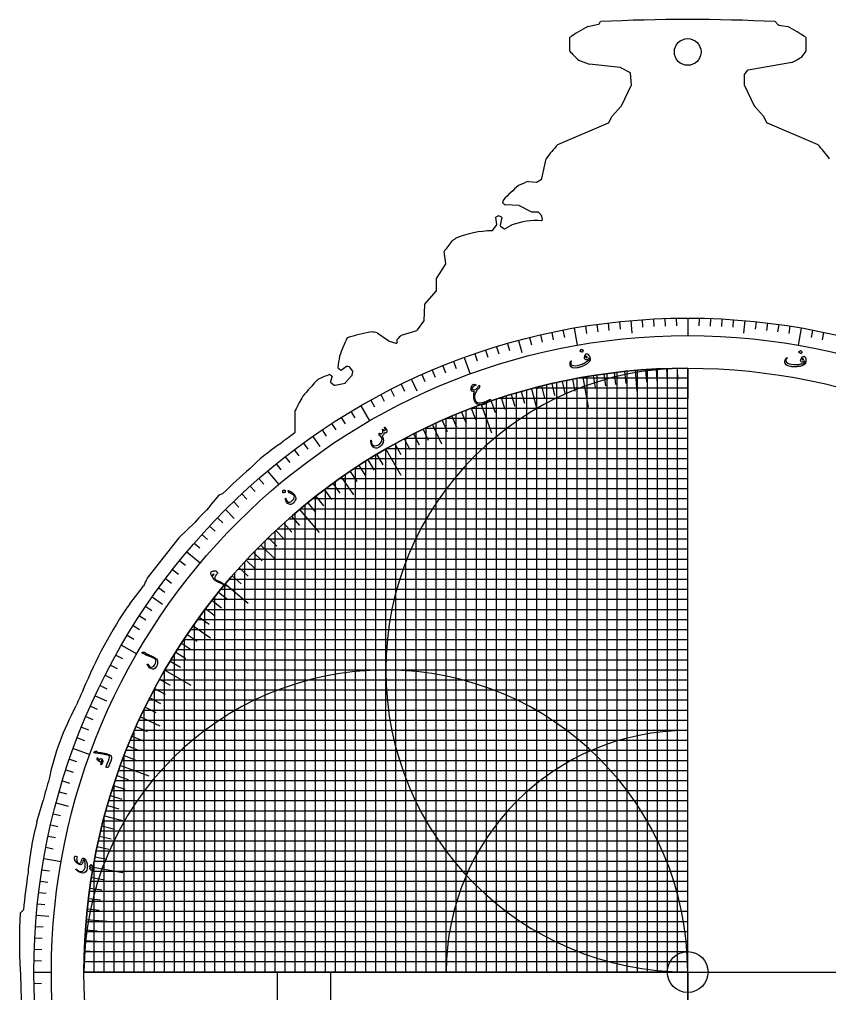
# Model space of a CAD drawing. Header units: millimetres. Extents: x -92 to 92, y -92 to 131.
# Drawn here: x -91.7 to 19.5, y -2.9 to 130.6 of the extents above; entities that cross this region are included whole.
import ezdxf

# ---------------------------------------------------------------- set-up
doc = ezdxf.new("R2010")
doc.units = ezdxf.units.MM
for name, color, linetype in [('CUT_INNER', 6, 'Continuous'), ('CUT_OUTER', 1, 'Continuous'), ('ENGRAVE', 7, 'Continuous'), ('ENGRAVE_FINE', 8, 'Continuous'), ('TEXT', 5, 'Continuous')]:
    doc.layers.add(name, color=color, linetype=linetype)

msp = doc.modelspace()

# ---------------------------------------------------------------- linework, layer by layer
at = {"layer": 'CUT_INNER'}
for centre, radius in [((0, 126.1644), 1.83), ((0, 0), 2.795)]:
    msp.add_circle(centre, radius, dxfattribs=at)
at = {"layer": 'CUT_OUTER'}
for points in [[(-13.6883, 129.6361), (-13.6847, 129.6371), (-12.2551, 129.9669)], [(-12.1639, 130.03), (-11.9702, 130.3213), (-11.9681, 130.3242)], [(12.0002, 130.3242), (12.0028, 130.3218), (12.4255, 129.8983)], [(12.5049, 129.8567), (13.7172, 129.6369), (13.7204, 129.6361)], [(-9.2427, 124.0193), (-13.4555, 124.4753), (-13.4587, 124.4758)], [(14.2932, 124.7046), (14.2899, 124.7039), (8.272, 123.6819)], [(-7.9166, 123.3667), (-9.1918, 124.0043)], [(-7.7271, 121.6474), (-7.834, 123.2426)], [(7.7565, 123.0468), (7.7565, 121.6422)], [(8.1801, 123.6278), (7.7894, 123.1407)], [(-9.091, 118.7614), (-7.7415, 121.5725)], [(7.7712, 121.5773), (9.123, 118.7614)], [(-10.7961, 116.4977), (-10.3639, 117.3621), (-10.3622, 117.3651), (-10.36, 117.3678), (-9.1156, 118.725)], [(9.1477, 118.725), (10.392, 117.3678), (10.3943, 117.3651), (10.396, 117.3621), (10.8282, 116.4977)], [(-17.8168, 113.4663), (-17.8136, 113.4678), (-10.8715, 116.4268)], [(10.9035, 116.4268), (17.8456, 113.4678), (17.8488, 113.4663)], [(-19.983, 108.8244), (-19.4225, 111.513), (-19.4216, 111.5165)], [(-21.83, 108.42), (-21.8264, 108.4198), (-20.737, 108.3111)], [(-20.6389, 108.3356), (-20.0466, 108.7302)], [(-23.1247, 105.097), (-25.0378, 105.2092), (-25.0417, 105.2096)], [(-20.516, 104.1773), (-21.368, 104.1773), (-21.3716, 104.1775), (-21.3749, 104.1791), (-23.0629, 105.0796)], [(-26.1945, 102.5142), (-26.3022, 103.4855), (-26.3024, 103.4892)], [(-25.5003, 103.4891), (-25.5009, 103.4856), (-25.7119, 102.4323)], [(-20.0295, 103.7529), (-20.41, 104.1334)], [(-19.9088, 103.1972), (-19.9876, 103.6715)], [(-26.7234, 101.7085), (-26.2216, 102.4104)], [(-25.6585, 102.2857), (-25.2347, 101.9464)], [(-25.0681, 101.9323), (-24.1268, 102.4555), (-24.1239, 102.457)], [(-33.1907, 97.1217), (-33.4126, 98.7835), (-33.4129, 98.787)], [(-34.4452, 93.4541), (-34.4452, 95.1143), (-34.445, 95.1179), (-34.4432, 95.1209), (-33.2135, 97.0204)], [(-36.1631, 89.3139), (-36.0512, 91.5586), (-36.0508, 91.5622), (-36.0486, 91.5649), (-34.4823, 93.3553)], [(-37.0541, 88.0474), (-36.1917, 89.2331)], [(-42.5878, 87.6632), (-42.5848, 87.6613), (-41.0022, 86.5314)], [(-39.2616, 87.3192), (-39.2583, 87.3204), (-37.1302, 87.9926)], [(-40.9581, 86.5098), (-40.0286, 86.2308)], [(-39.8354, 86.3745), (-39.8354, 86.742), (-39.8353, 86.7456)], [(-46.7785, 83.032), (-47.5157, 82.5049), (-47.5187, 82.503)], [(-46.414, 82.9752), (-46.6436, 83.0522)], [(-45.9567, 82.4431), (-46.3446, 82.9268)], [(-48.7807, 81.7003), (-48.7815, 81.6968), (-48.9819, 80.9929)], [(-46.9132, 80.8184), (-46.0551, 81.7844)], [(-46.0202, 81.8545), (-45.9267, 82.3197)], [(-48.9314, 80.8347), (-48.4931, 80.4839)], [(-48.3657, 80.4549), (-46.9916, 80.7718)], [(-53.8258, 74.0905), (-53.8258, 76.9945), (-53.8256, 76.9981)], [(-54.7767, 73.2918), (-53.8849, 73.9712)], [(-65.4777, 63.9133), (-64.2647, 65.4122), (-64.2622, 65.415), (-64.2587, 65.4166), (-63.778, 65.609)], [(-74.1219, 53.9504), (-69.7693, 59.5623), (-69.7622, 59.5702), (-67.6068, 61.6562)], [(-76.5291, 50.5112), (-74.9457, 52.4911), (-74.809, 52.6864), (-74.6259, 52.9447)], [(-83.9601, 36.3713), (-83.8761, 36.5656)], [(-89.2611, 20.5783), (-88.4239, 23.5242)], [(-91.5556, 8.0757), (-91.5532, 8.0784), (-91.1332, 8.4976)], [(-91.5, 0), (-91.4993, 0.2396), (-91.5527, 0.2752), (-91.5556, 0.2773)]]:
    msp.add_lwpolyline(points, dxfattribs=at)
for centre, radius, start, end in [((0.8381, 102.1862), 31.0566, 117.887721, 123.296047), ((-12.2888, 130.1131), 0.15, 282.989482, 326.38032), ((0.016, -113.0168), 243.6359, 87.180557, 92.819439), ((12.5316, 130.0042), 0.15, 224.942876, 259.724407), ((-1.8099, 100.4894), 33.0261, 56.864363, 61.949953), ((2.4255, 127.2277), 18.659, 177.182884, 182.818048), ((-3.1595, 127.2279), 19.4241, 357.292377, 2.705423), ((-3.5552, 137.7047), 17.0293, 221.997754, 228.003912), ((8.2381, 131.4271), 9.5004, 321.461539, 327.412667), ((-7.5439, 142.0912), 18.5819, 246.514174, 251.439111), ((7.3817, 138.123), 15.0937, 297.251656, 303.303093), ((-9.2588, 123.8701), 0.15, 63.434949, 83.821243), ((-7.9836, 123.2325), 0.15, 3.834302, 63.434949), ((7.9065, 123.0468), 0.15, 141.273284, 180), ((8.2971, 123.534), 0.15, 99.638487, 141.273284), ((-7.8767, 121.6374), 0.15, 334.356616, 3.834302), ((7.9065, 121.6422), 0.15, 180, 205.643384), ((-9.2262, 118.8264), 0.15, 317.482654, 334.356616), ((9.2582, 118.8264), 0.15, 205.643384, 222.517347), ((-10.9303, 116.5648), 0.15, 293.085446, 333.434949), ((10.9623, 116.5648), 0.15, 206.565051, 246.914554), ((1.5145, 95.9196), 26.1072, 137.770513, 143.314857), ((-1.6476, 95.7837), 26.3208, 36.707662, 42.206967), ((-16.2195, 93.0001), 16.4089, 109.993969, 115.200322), ((-20.7221, 108.4604), 0.15, 264.302989, 303.672481), ((-20.1298, 108.855), 0.15, 303.672481, 348.225626), ((-3.6621, 85.0895), 29.9981, 130.65547, 136.080839), ((-20.5185, 104.4587), 4.9648, 163.155045, 168.610247), ((-23.0664, 108.5417), 3.8735, 233.221607, 239.340633), ((-23.1335, 104.9473), 0.15, 61.919604, 86.642996), ((-23.84, 100.173), 4.1305, 120.858164, 126.595704), ((-28.1079, 98.8569), 5.3157, 60.624574, 66.150616), ((-20.6678, 92.5212), 10.5197, 86.631082, 109.180225), ((-20.516, 104.0273), 0.15, 45, 90), ((-20.0567, 103.1726), 0.15, 272.740791, 9.43761), ((-20.1356, 103.6469), 0.15, 9.43761, 45), ((-26.6002, 87.9265), 13.7222, 90.949345, 112.299759), ((-26.8455, 101.7957), 0.15, 276.843495, 324.43761), ((-26.3436, 102.4977), 0.15, 324.43761, 6.323466), ((-25.5648, 102.4028), 0.15, 168.672481, 231.317911), ((-25.141, 102.0635), 0.15, 231.317911, 299.067541), ((-26.6226, 93.5584), 8.7624, 126.27661, 131.083231), ((-18.7478, 88.8638), 17.7069, 140.347406, 145.91554), ((-33.3394, 97.1019), 0.15, 327.08026, 7.604625), ((-34.5952, 93.4541), 0.15, 318.818119, 360), ((-36.313, 89.3213), 0.15, 323.970156, 357.144437), ((-16.4295, 73.1108), 33.3091, 155.402966, 160.092511), ((-36.5832, 52.2698), 36.1544, 100.852226, 106.276232), ((-44.192, 79.2807), 8.5346, 79.166373, 84.609515), ((-33.7353, 81.2193), 8.231, 132.175871, 137.825076), ((-37.1754, 88.1356), 0.15, 287.527872, 323.970156), ((-40.915, 86.6534), 0.15, 234.474677, 253.296561), ((-39.9854, 86.3745), 0.15, 253.296561, 360), ((-31.3712, 81.3011), 16.6775, 169.107192, 174.681527), ((-44.2369, 87.3531), 5.8561, 230.30786, 235.915623), ((-46.6913, 82.91), 0.15, 71.47367, 125.56239), ((-46.4616, 82.833), 0.15, 38.726716, 71.47367), ((-43.5864, 66.7968), 16.1137, 110.101947, 116.313458), ((-51.2366, 78.3793), 4.1304, 53.516392, 59.246786), ((-46.1672, 81.884), 0.15, 318.385383, 348.637358), ((-46.0737, 82.3493), 0.15, 348.637358, 38.726716), ((-23.6862, 54.8184), 37.8084, 135.665144, 140.341834), ((-48.8377, 80.9518), 0.15, 164.106331, 231.329032), ((-48.3994, 80.601), 0.15, 231.329032, 282.989482), ((-47.0253, 80.918), 0.15, 282.989482, 318.385383), ((-33.3232, 67.3943), 22.6403, 149.315102, 154.900363), ((-53.9758, 74.0905), 0.15, 307.299357, 0), ((-41.9182, 51.0193), 25.5588, 123.734242, 135.079812), ((-5.4122, 7.105), 82.5684, 126.716926, 127.881788), ((-0.674, 0.7319), 90.505, 130.971087, 134.206269), ((-1.2868, 1.2293), 89.7204, 135.680435, 137.662071), ((-69.252, 50.8805), 5.7568, 147.773278, 158.98733), ((-26.7653, 15.9929), 60.5636, 145.253171, 157.953266), ((-1.515, 0.6716), 89.8428, 154.939858, 156.451797), ((-52.1964, 19.1335), 36.1396, 151.511855, 168.220949), ((-1.8439, 0.532), 89.581, 163.141683, 165.127745), ((-47.3886, 9.6539), 43.2741, 165.377705, 174.749971), ((-0.9023, 0.109), 90.5912, 171.426873, 174.653712), ((-12.4063, 4.1765), 79.2453, 177.179673, 182.820318), ((-91.2366, 8.6016), 0.1466, 314.817969, 339.341637), ((0, 0), 91.5, 180, 0)]:
    msp.add_arc(centre, radius, start, end, dxfattribs=at)
at = {"layer": 'ENGRAVE'}
for points in [[(0, 89.67), (0, 87.2681)], [(-15.571, 88.3077), (-15.154, 85.9423)], [(-7.8153, 89.3288), (-7.6657, 87.6197)], [(7.8153, 89.3288), (7.6657, 87.6197)], [(15.571, 88.3077), (15.154, 85.9423)], [(-23.2083, 86.6146), (-22.7643, 84.9574)], [(-30.6689, 84.2622), (-29.8475, 82.0052)], [(-14.3794, 81.5495), (-13.6604, 77.472)], [(-13.8013, 0), (-13.8013, 81.6493)], [(-7.2171, 82.4924), (-6.9645, 79.6052)], [(-6.9006, 0), (-6.9006, 82.5195)], [(0, -82.8075), (0, 82.8075)], [(0, 0), (0, 82.8075)], [(0, 82.8075), (0, 78.6671)], [(-37.8962, 81.2686), (-37.1711, 79.7137)], [(-20.7019, 0), (-20.7019, 80.178)], [(-21.4322, 79.9859), (-20.682, 77.1864)], [(-44.835, 77.6565), (-43.6341, 75.5764)], [(-28.3218, 77.8136), (-26.9057, 73.9229)], [(-27.6025, 0), (-27.6025, 78.0717)], [(-34.996, 75.0491), (-33.7711, 72.4224)], [(-34.5031, 0), (-34.5031, 75.2769)], [(0, 75.9069), (-33.0942, 75.9069)], [(-51.4326, 73.4534), (-50.4486, 72.048)], [(-41.4038, 0), (-41.4038, 71.7134)], [(-41.4038, 71.7134), (-39.3336, 68.1277)], [(-57.6388, 68.6912), (-56.0949, 66.8513)], [(0, 69.0062), (-45.7736, 69.0062)], [(-48.3044, 0), (-48.3044, 67.259)], [(-47.4964, 67.8319), (-45.8341, 65.4578)], [(-63.4063, 63.4063), (-62.1931, 62.1931)], [(-53.2276, 63.4342), (-50.5663, 60.2625)], [(-55.205, 0), (-55.205, 61.7211)], [(0, 62.1056), (-54.772, 62.1056)], [(-68.6912, 57.6388), (-66.8513, 56.0949)], [(-58.5537, 58.5537), (-56.5044, 56.5044)], [(-62.1056, 0), (-62.1056, 54.772)], [(0, 55.205), (-61.7211, 55.205)], [(-63.4342, 53.2276), (-60.2625, 50.5663)], [(-73.4534, 51.4326), (-72.048, 50.4486)], [(0, 48.3044), (-67.259, 48.3044)], [(-67.8319, 47.4964), (-65.4578, 45.8341)], [(-69.0062, 0), (-69.0062, 45.7736)], [(-77.6565, 44.835), (-75.5764, 43.6341)], [(0, 41.4038), (-71.7134, 41.4038)], [(-71.7134, 41.4037), (-68.1277, 39.3336)], [(-81.2686, 37.8962), (-79.7137, 37.1711)], [(-75.0491, 34.996), (-72.4224, 33.7711)], [(0, 34.5031), (-75.2769, 34.5031)], [(-75.9069, 0), (-75.9069, 33.0942)], [(-84.2622, 30.6689), (-82.0052, 29.8475)], [(-77.8136, 28.3218), (-73.9229, 26.9057)], [(0, 27.6025), (-78.0717, 27.6025)], [(-86.6146, 23.2083), (-84.9574, 22.7643)], [(-79.9859, 21.4322), (-77.1864, 20.682)], [(0, 20.7019), (-80.178, 20.7019)], [(-88.3077, 15.571), (-85.9423, 15.154)], [(0, 13.8013), (-81.6493, 13.8013)], [(-81.5495, 14.3794), (-77.472, 13.6604)], [(-89.3288, 7.8153), (-87.6197, 7.6657)], [(0, 6.9006), (-82.5195, 6.9006)], [(-82.4924, 7.2171), (-79.6052, 6.9645)], [(-89.67, 0), (-87.2681, 0)], [(-82.8075, 0), (82.8075, 0)], [(0, 0), (-82.8075, 0)], [(-82.8075, 0), (-78.6671, 0)], [(-56.3091, 0), (-56.3091, -56.3091), (56.3091, -56.3091), (56.3091, 0)], [(-56.3091, 0), (-48.9889, 0)], [(-48.9889, 0), (-48.9889, -48.9889), (48.9889, -48.9889), (48.9889, 0)], [(0, 0), (0, -56.3091)]]:
    msp.add_lwpolyline(points, dxfattribs=at)
for radius in [89.67, 89.67, 87.2681, 82.8075, 82.8075]:
    msp.add_circle((0, 0), radius, dxfattribs=at)
for centre, radius, start, end in [((0, 0), 82.8075, 90, 180), ((0, 41.4038), 41.4038, 90, 270), ((-41.4038, 0), 41.4038, 0, 180), ((0, 0), 33.1298, 90, 180)]:
    msp.add_arc(centre, radius, start, end, dxfattribs=at)
at = {"layer": 'ENGRAVE_FINE'}
for points in [[(-4.693, 89.5471), (-4.6391, 88.5191)], [(-3.1294, 89.6154), (-3.0935, 88.5866)], [(-1.565, 89.6563), (-1.547, 88.6271)], [(1.565, 89.6563), (1.547, 88.6271)], [(3.1294, 89.6154), (3.0935, 88.5866)], [(4.693, 89.5471), (4.6391, 88.5191)], [(-14.0275, 88.566), (-13.8664, 87.5493)], [(-12.4797, 88.7973), (-12.3364, 87.778)], [(-10.928, 89.0016), (-10.8026, 87.9799)], [(-9.3731, 89.1788), (-9.2655, 88.155)], [(-6.2551, 89.4516), (-6.1833, 88.4247)], [(6.2551, 89.4516), (6.1833, 88.4247)], [(9.3731, 89.1788), (9.2655, 88.155)], [(10.928, 89.0016), (10.8026, 87.9799)], [(12.4797, 88.7973), (12.3364, 87.778)], [(14.0275, 88.566), (13.8664, 87.5493)], [(-21.6931, 87.0064), (-21.4441, 86.0076)], [(-20.1714, 87.3718), (-19.9398, 86.3688)], [(-18.6434, 87.7105), (-18.4294, 86.7036)], [(-17.1098, 88.0225), (-16.9134, 87.012)], [(17.1098, 88.0225), (16.9134, 87.012)], [(18.6434, 87.7105), (18.4294, 86.7036)], [(-26.217, 85.7518), (-25.916, 84.7675)], [(-24.7164, 86.1963), (-24.4327, 85.2068)], [(-29.1937, 84.7847), (-28.8586, 83.8114)], [(-27.7096, 85.2812), (-27.3915, 84.3022)], [(-33.591, 83.1406), (-33.2054, 82.1862)], [(-32.1349, 83.7142), (-31.766, 82.7532)], [(-36.4721, 81.9176), (-36.0534, 80.9772)], [(-35.0369, 82.5417), (-34.6347, 81.5941)], [(-12.9539, 81.788), (-12.6949, 80.1522)], [(-12.4211, 0), (-12.4211, 81.8706)], [(-11.5246, 82.0016), (-11.2941, 80.3616)], [(-11.041, 0), (-11.041, 82.0681)], [(-10.0917, 82.1903), (-9.8899, 80.5465)], [(-9.6609, 0), (-9.6609, 82.242)], [(-8.6557, 82.3539), (-8.4826, 80.7068)], [(-8.2808, 0), (-8.2808, 82.3924)], [(-5.7764, 82.6058), (-5.6608, 80.9537)], [(-5.5205, 0), (-5.5205, 82.6233)], [(-4.3338, 82.694), (-4.2471, 81.0401)], [(-4.1404, 0), (-4.1404, 82.7039)], [(-2.8899, 82.7571), (-2.8321, 81.1019)], [(-2.7603, 0), (-2.7603, 82.7615)], [(-1.4452, 82.7949), (-1.4163, 81.139)], [(-1.3801, 0), (-1.3801, 82.796)], [(-39.3087, 80.5949), (-38.8575, 79.6697)], [(-20.0329, 80.3478), (-19.6323, 78.7408)], [(-19.3218, 0), (-19.3218, 80.5217)], [(-18.6276, 80.6851), (-18.2551, 79.0714)], [(-17.9416, 0), (-17.9416, 80.8405)], [(-17.2166, 80.998), (-16.8723, 79.378)], [(-16.5615, 0), (-16.5615, 81.1344)], [(-15.8004, 81.2861), (-15.4844, 79.6604)], [(-15.1814, 0), (-15.1814, 81.404)], [(0, 81.4274), (-15.0554, 81.4274)], [(-42.0975, 79.1739), (-41.6143, 78.265)], [(-40.7093, 79.8966), (-40.242, 78.9794)], [(-24.8422, 0), (-24.8422, 78.9933)], [(-24.2106, 79.1892), (-23.7264, 77.6054)], [(-23.4621, 0), (-23.4621, 79.4142)], [(-22.8248, 79.5997), (-22.3683, 78.0077)], [(-22.082, 0), (-22.082, 79.8089)], [(0, 80.0473), (-21.2019, 80.0473)], [(-43.4729, 78.4271), (-42.9738, 77.5268)], [(-28.9826, 0), (-28.9826, 77.5699)], [(-26.9595, 78.296), (-26.4203, 76.7301)], [(-26.2224, 0), (-26.2224, 78.546)], [(0, 78.6671), (-25.8566, 78.6671)], [(-25.5889, 78.7546), (-25.0771, 77.1795)], [(-46.1835, 76.8622), (-45.6533, 75.9798)], [(-32.3555, 76.2247), (-31.7084, 74.7002)], [(-31.7429, 0), (-31.7429, 76.4818)], [(-31.0202, 76.7778), (-30.3998, 75.2422)], [(-30.3628, 0), (-30.3628, 77.0402)], [(0, 77.287), (-29.7288, 77.287)], [(-29.6756, 77.3075), (-29.082, 75.7613)], [(-48.8378, 75.2036), (-48.2771, 74.3403)], [(-47.5179, 76.0445), (-46.9724, 75.1715)], [(-33.6808, 75.6484), (-33.0072, 74.1354)], [(-33.123, 0), (-33.123, 75.8943)], [(-50.1428, 74.3398), (-49.5672, 73.4864)], [(-37.5938, 73.782), (-36.8419, 72.3064)], [(-37.2634, 0), (-37.2634, 73.9495)], [(-36.3004, 74.4269), (-35.5744, 72.9384)], [(0, 74.5268), (-36.095, 74.5268)], [(-35.8832, 0), (-35.8832, 74.6289)], [(-52.7067, 72.5446), (-52.1017, 71.7118)], [(-40.1459, 72.4251), (-39.343, 70.9766)], [(-40.0236, 0), (-40.0236, 72.4927)], [(-38.8758, 73.1147), (-38.0983, 71.6524)], [(0, 73.1466), (-38.8156, 73.1466)], [(-38.6435, 0), (-38.6435, 73.2377)], [(-53.9648, 71.6136), (-53.3453, 70.7916)], [(-42.7839, 0), (-42.7839, 70.8987)], [(-42.649, 70.9799), (-41.796, 69.5603)], [(0, 71.7665), (-41.3116, 71.7665)], [(-56.4312, 69.6867), (-55.7834, 68.8867)], [(-55.2064, 70.6609), (-54.5726, 69.8498)], [(-44.164, 0), (-44.164, 70.0473)], [(-43.8813, 70.2247), (-43.0037, 68.8202)], [(0, 70.3864), (-43.6216, 70.3864)], [(-46.9243, 0), (-46.9243, 68.229)], [(-46.3054, 68.6505), (-45.3793, 67.2775)], [(-45.5441, 0), (-45.5441, 69.1579)], [(-45.1002, 69.4482), (-44.1982, 68.0592)], [(-58.8288, 67.6748), (-58.1535, 66.8979)], [(-48.673, 66.9927), (-47.6996, 65.6528)], [(0, 67.6261), (-47.789, 67.6261)], [(-61.1548, 65.5805), (-60.4528, 64.8276)], [(-60.0009, 66.6378), (-59.3122, 65.8728)], [(-49.8348, 66.133), (-48.8381, 64.8103)], [(-49.6845, 0), (-49.6845, 66.246)], [(0, 66.246), (-49.6845, 66.246)], [(-62.29, 64.5032), (-61.575, 63.7627)], [(-52.1124, 64.3535), (-51.0702, 63.0664)], [(0, 64.8659), (-51.4733, 64.8659)], [(-51.0646, 0), (-51.0646, 65.1881)], [(-50.9814, 65.2532), (-49.9618, 63.9481)], [(-53.8249, 0), (-53.8249, 62.9283)], [(0, 63.4858), (-53.1662, 63.4858)], [(-52.4448, 0), (-52.4448, 64.083)], [(-64.5032, 62.29), (-63.7627, 61.575)], [(-55.409, 61.538), (-54.3009, 60.3072)], [(-54.3266, 62.4956), (-53.2401, 61.2457)], [(-65.5805, 61.1548), (-64.8276, 60.4528)], [(-56.5851, 0), (-56.5851, 60.4583)], [(-56.4746, 60.5616), (-55.3451, 59.3503)], [(0, 60.7255), (-56.2983, 60.7255)], [(-67.6748, 58.8288), (-66.8979, 58.1535)], [(-66.6378, 60.0009), (-65.8728, 59.3122)], [(-57.9652, 0), (-57.9652, 59.1364)], [(0, 59.3454), (-57.7513, 59.3454)], [(-57.5229, 59.5667), (-56.3725, 58.3754)], [(-59.5667, 57.5229), (-58.3754, 56.3725)], [(-59.3454, 0), (-59.3454, 57.7513)], [(0, 57.9652), (-59.1364, 57.9652)], [(-69.6867, 56.4312), (-68.8867, 55.7834)], [(-60.7255, 0), (-60.7255, 56.2983)], [(-60.5616, 56.4746), (-59.3503, 55.3451)], [(0, 56.5851), (-60.4583, 56.5851)], [(-70.6609, 55.2064), (-69.8498, 54.5726)], [(-61.538, 55.409), (-60.3072, 54.3009)], [(-71.6136, 53.9648), (-70.7916, 53.3453)], [(0, 53.8249), (-62.9283, 53.8249)], [(-62.4956, 54.3266), (-61.2457, 53.2401)], [(-72.5446, 52.7067), (-71.7118, 52.1017)], [(-64.3535, 52.1124), (-63.0664, 51.0702)], [(0, 52.4448), (-64.083, 52.4448)], [(-63.4858, 0), (-63.4858, 53.1662)], [(-65.2532, 50.9814), (-63.9481, 49.9618)], [(0, 51.0646), (-65.1881, 51.0646)], [(-64.8659, 0), (-64.8659, 51.4733)], [(-74.3398, 50.1428), (-73.4864, 49.5672)], [(0, 49.6845), (-66.246, 49.6845)], [(-66.246, 0), (-66.246, 49.6845)], [(-66.133, 49.8348), (-64.8103, 48.8381)], [(-75.2036, 48.8378), (-74.3403, 48.2771)], [(-66.9927, 48.673), (-65.6528, 47.6996)], [(-76.0445, 47.5179), (-75.1715, 46.9724)], [(0, 46.9243), (-68.229, 46.9243)], [(-67.6261, 0), (-67.6261, 47.789)], [(-76.8622, 46.1835), (-75.9798, 45.6533)], [(0, 45.5441), (-69.1579, 45.5441)], [(-68.6505, 46.3054), (-67.2775, 45.3793)], [(0, 44.164), (-70.0473, 44.164)], [(-69.4482, 45.1002), (-68.0592, 44.1982)], [(-78.4271, 43.4729), (-77.5268, 42.9738)], [(0, 42.7839), (-70.8987, 42.7839)], [(-70.3864, 0), (-70.3864, 43.6216)], [(-70.2247, 43.8813), (-68.8202, 43.0037)], [(-79.1739, 42.0975), (-78.265, 41.6143)], [(-70.9799, 42.649), (-69.5603, 41.796)], [(-79.8966, 40.7093), (-78.9794, 40.242)], [(-72.4251, 40.1459), (-70.9766, 39.343)], [(-71.7665, 0), (-71.7665, 41.3116)], [(-80.5949, 39.3087), (-79.6697, 38.8575)], [(-73.1466, 0), (-73.1466, 38.8156)], [(-73.1147, 38.8758), (-71.6524, 38.0983)], [(0, 40.0236), (-72.4927, 40.0236)], [(-73.782, 37.5938), (-72.3064, 36.8419)], [(0, 38.6435), (-73.2377, 38.6435)], [(-81.9176, 36.4721), (-80.9772, 36.0534)], [(-74.5268, 0), (-74.5268, 36.095)], [(-74.4269, 36.3004), (-72.9384, 35.5744)], [(0, 37.2634), (-73.9495, 37.2634)], [(-82.5417, 35.0369), (-81.5941, 34.6347)], [(0, 35.8832), (-74.6289, 35.8832)], [(-83.1406, 33.591), (-82.1862, 33.2054)], [(-75.6484, 33.6808), (-74.1354, 33.0072)], [(-83.7142, 32.1349), (-82.7532, 31.766)], [(-76.2247, 32.3555), (-74.7002, 31.7084)], [(0, 33.123), (-75.8943, 33.123)], [(-76.7778, 31.0202), (-75.2422, 30.3998)], [(0, 31.7429), (-76.4818, 31.7429)], [(-77.3075, 29.6756), (-75.7613, 29.082)], [(-77.287, 0), (-77.287, 29.7288)], [(0, 30.3628), (-77.0402, 30.3628)], [(-84.7847, 29.1937), (-83.8114, 28.8586)], [(0, 28.9826), (-77.5699, 28.9826)], [(-85.2812, 27.7096), (-84.3022, 27.3915)], [(-78.296, 26.9595), (-76.7301, 26.4203)], [(-85.7518, 26.217), (-84.7675, 25.916)], [(-78.7546, 25.5889), (-77.1795, 25.0771)], [(-78.6671, 0), (-78.6671, 25.8566)], [(0, 26.2224), (-78.546, 26.2224)], [(-86.1963, 24.7164), (-85.2068, 24.4327)], [(-79.1892, 24.2106), (-77.6054, 23.7264)], [(0, 24.8422), (-78.9933, 24.8422)], [(-79.5997, 22.8248), (-78.0077, 22.3683)], [(0, 23.4621), (-79.4142, 23.4621)], [(-87.0064, 21.6931), (-86.0076, 21.4441)], [(0, 22.082), (-79.8089, 22.082)], [(-87.3718, 20.1714), (-86.3688, 19.9398)], [(-80.0473, 0), (-80.0473, 21.2019)], [(0, 19.3218), (-80.5217, 19.3218)], [(-80.3478, 20.0329), (-78.7408, 19.6323)], [(-87.7105, 18.6434), (-86.7036, 18.4294)], [(0, 17.9416), (-80.8405, 17.9416)], [(-80.6851, 18.6276), (-79.0714, 18.2551)], [(-88.0225, 17.1098), (-87.012, 16.9134)], [(0, 16.5615), (-81.1344, 16.5615)], [(-80.998, 17.2166), (-79.378, 16.8723)], [(-81.4274, 0), (-81.4274, 15.0554)], [(0, 15.1814), (-81.404, 15.1814)], [(-81.2861, 15.8004), (-79.6604, 15.4844)], [(-88.566, 14.0275), (-87.5493, 13.8664)], [(-88.7973, 12.4797), (-87.778, 12.3364)], [(0, 12.4211), (-81.8706, 12.4211)], [(-81.788, 12.9539), (-80.1522, 12.6949)], [(-89.0016, 10.928), (-87.9799, 10.8026)], [(0, 11.041), (-82.0681, 11.041)], [(-82.0016, 11.5246), (-80.3616, 11.2941)], [(-89.1788, 9.3731), (-88.155, 9.2655)], [(0, 9.6609), (-82.242, 9.6609)], [(-82.1903, 10.0917), (-80.5465, 9.8899)], [(0, 8.2808), (-82.3924, 8.2808)], [(-82.3539, 8.6557), (-80.7068, 8.4826)], [(-89.4516, 6.2551), (-88.4247, 6.1833)], [(0, 5.5205), (-82.6233, 5.5205)], [(-82.6058, 5.7764), (-80.9537, 5.6608)], [(-89.5471, 4.693), (-88.5191, 4.6391)], [(0, 4.1404), (-82.7039, 4.1404)], [(-82.694, 4.3338), (-81.0401, 4.2471)], [(-89.6154, 3.1294), (-88.5866, 3.0935)], [(0, 2.7603), (-82.7615, 2.7603)], [(-82.7571, 2.8899), (-81.1019, 2.8321)], [(-89.6563, 1.565), (-88.6271, 1.547)], [(0, 1.3801), (-82.796, 1.3801)], [(-82.7949, 1.4452), (-81.139, 1.4163)], [(-89.6563, -1.565), (-88.6271, -1.547)]]:
    msp.add_lwpolyline(points, dxfattribs=at)
at = {"layer": 'TEXT'}
for points in [[(-13.9148, 84.7832), (-13.8497, 84.7987), (-13.7802, 84.7843), (-13.7063, 84.74), (-13.6281, 84.6657), (-13.5529, 84.5648), (-13.4881, 84.4404), (-13.4335, 84.2926), (-13.3892, 84.1214), (-13.3774, 84.0587), (-13.3723, 83.9994), (-13.3741, 83.9437), (-13.3828, 83.8915), (-13.4253, 83.7832), (-13.497, 83.6748), (-13.5976, 83.5662), (-13.7272, 83.4572), (-13.8016, 83.4042), (-13.8789, 83.353), (-13.9592, 83.3034), (-14.0424, 83.2556), (-14.1287, 83.2095), (-14.2183, 83.165), (-14.3113, 83.1221), (-14.4076, 83.0808), (-14.5046, 83.0418), (-14.5999, 83.0057), (-14.6933, 82.9725), (-14.7849, 82.9423), (-14.875, 82.9152), (-14.9637, 82.8913), (-15.0512, 82.8707), (-15.1373, 82.8535), (-15.5032, 82.8163), (-15.7859, 82.8611), (-15.9859, 82.9887), (-16.1033, 83.1999), (-16.1156, 83.2518), (-16.1241, 83.312), (-16.1288, 83.3806), (-16.1295, 83.4574), (-16.1231, 83.5433), (-16.1076, 83.6283), (-16.0831, 83.7126), (-16.0494, 83.796), (-16.0439, 83.8059), (-16.0367, 83.8136), (-16.0278, 83.8191), (-16.0172, 83.8224), (-16.0065, 83.8229), (-15.9974, 83.8203), (-15.9897, 83.8144), (-15.9835, 83.8053), (-15.9794, 83.7947), (-15.9778, 83.7845), (-15.9789, 83.7746), (-15.9826, 83.765), (-16.0376, 83.5757), (-16.0386, 83.4228), (-15.9859, 83.3062), (-15.8797, 83.226), (-15.6676, 83.1615), (-15.4145, 83.147), (-15.1202, 83.1821), (-14.7841, 83.2664), (-14.6386, 83.3144), (-14.494, 83.3694), (-14.3503, 83.4316), (-14.2075, 83.5009), (-14.0657, 83.5773), (-13.9252, 83.6607), (-13.7857, 83.7512), (-13.6474, 83.8488), (-13.5748, 83.9077), (-13.5223, 83.967), (-13.49, 84.0268), (-13.4778, 84.0872), (-13.4956, 84.1245), (-13.5194, 84.1575), (-13.5492, 84.1862), (-13.5851, 84.2106), (-13.589, 84.2114), (-13.5932, 84.2084), (-13.5975, 84.2016), (-13.6021, 84.1911), (-13.6371, 84.108), (-13.6806, 84.0427), (-13.733, 83.9952), (-13.794, 83.9655), (-13.9111, 83.9445), (-14.0071, 83.9638), (-14.0822, 84.0233), (-14.1364, 84.1231), (-14.1515, 84.2167), (-14.1393, 84.3363), (-14.0997, 84.4818), (-14.0323, 84.6533), (-14.0092, 84.6967), (-13.9819, 84.7328), (-13.9505, 84.7617), (-13.9148, 84.7832)], [(-14.6184, 85.3826), (-14.6149, 85.3874), (-14.6095, 85.3908), (-14.6022, 85.3929), (-14.5929, 85.3936), (-14.5239, 85.379), (-14.4576, 85.358), (-14.3942, 85.3305), (-14.3337, 85.2967), (-14.3274, 85.2911), (-14.324, 85.285), (-14.3235, 85.2783), (-14.326, 85.2712), (-14.44, 84.9972), (-14.4448, 84.9903), (-14.452, 84.9876), (-14.4616, 84.9891), (-14.4736, 84.9948), (-14.4841, 84.9997), (-14.5004, 85.007), (-14.5227, 85.0166), (-14.551, 85.0285), (-14.5856, 85.0427), (-14.627, 85.0591), (-14.6752, 85.0776), (-14.7301, 85.0983), (-14.7376, 85.1021), (-14.7418, 85.1064), (-14.7426, 85.1113), (-14.7402, 85.1167)], [(-13.8032, 84.3292), (-13.7935, 84.3458), (-13.7924, 84.3611), (-13.7999, 84.3749), (-13.8161, 84.3874), (-13.8778, 84.4137), (-13.9285, 84.4141), (-13.9682, 84.3887), (-13.9969, 84.3375), (-13.9993, 84.3228), (-13.9983, 84.3104), (-13.9939, 84.3003), (-13.986, 84.2923), (-13.9352, 84.271), (-13.8879, 84.27), (-13.8439, 84.2894), (-13.8032, 84.3292)], [(15.9219, 84.4293), (15.9884, 84.4216), (16.0488, 84.3843), (16.1031, 84.3173), (16.1512, 84.2208), (16.1873, 84.1003), (16.2057, 83.9612), (16.2064, 83.8037), (16.1895, 83.6277), (16.1792, 83.5646), (16.1636, 83.5072), (16.1428, 83.4555), (16.1169, 83.4094), (16.0398, 83.3222), (15.9354, 83.2448), (15.8037, 83.1772), (15.6447, 83.1191), (15.5567, 83.0948), (15.4665, 83.073), (15.3741, 83.0539), (15.2796, 83.0374), (15.1827, 83.0236), (15.0833, 83.0124), (14.9812, 83.0039), (14.8766, 82.9981), (14.772, 82.9946), (14.6702, 82.9933), (14.5711, 82.9941), (14.4747, 82.997), (14.3808, 83.0023), (14.2892, 83.0102), (14.2, 83.0208), (14.1131, 83.0341), (13.7566, 83.1242), (13.5063, 83.263), (13.362, 83.4514), (13.3239, 83.69), (13.33, 83.743), (13.3426, 83.8025), (13.3617, 83.8685), (13.3873, 83.941), (13.4227, 84.0194), (13.4663, 84.094), (13.5182, 84.1648), (13.5784, 84.2317), (13.587, 84.2391), (13.5964, 84.2439), (13.6066, 84.246), (13.6177, 84.2455), (13.6279, 84.2424), (13.6356, 84.2367), (13.6408, 84.2285), (13.6435, 84.2179), (13.6438, 84.2065), (13.6417, 84.1964), (13.6373, 84.1875), (13.6306, 84.1798), (13.5142, 84.0207), (13.4609, 83.8773), (13.4706, 83.7498), (13.5429, 83.6381), (13.7202, 83.5049), (13.9531, 83.4047), (14.2417, 83.337), (14.5862, 83.3013), (14.7394, 83.2966), (14.8941, 83.2989), (15.0504, 83.3082), (15.2083, 83.3244), (15.3676, 83.3477), (15.5283, 83.378), (15.6903, 83.4154), (15.8536, 83.4598), (15.942, 83.4903), (16.0116, 83.5281), (16.0624, 83.5733), (16.0945, 83.6258), (16.0906, 83.6669), (16.0795, 83.7061), (16.0613, 83.7433), (16.0359, 83.7784), (16.0325, 83.7805), (16.0276, 83.7792), (16.0211, 83.7743), (16.0132, 83.7659), (15.952, 83.6998), (15.8887, 83.6534), (15.8233, 83.6266), (15.7558, 83.6196), (15.6386, 83.6399), (15.5549, 83.6908), (15.5047, 83.7724), (15.4879, 83.8848), (15.5057, 83.978), (15.5581, 84.0862), (15.6451, 84.2093), (15.767, 84.3474), (15.8036, 84.3803), (15.8416, 84.4049), (15.8811, 84.4212), (15.9219, 84.4293)], [(15.4658, 85.2332), (15.4707, 85.2365), (15.4769, 85.2378), (15.4845, 85.2373), (15.4935, 85.2348), (15.5534, 85.1975), (15.6084, 85.1551), (15.6586, 85.1076), (15.704, 85.0551), (15.7079, 85.0477), (15.709, 85.0407), (15.7072, 85.0344), (15.7025, 85.0285), (15.5016, 84.81), (15.4948, 84.8051), (15.4871, 84.8051), (15.4785, 84.8098), (15.4692, 84.8192), (15.4611, 84.8274), (15.4482, 84.8399), (15.4305, 84.8565), (15.408, 84.8774), (15.3804, 84.9026), (15.3471, 84.9321), (15.3081, 84.966), (15.2635, 85.0043), (15.2578, 85.0103), (15.2554, 85.0158), (15.2562, 85.0207), (15.2604, 85.025)], [(15.8715, 83.9645), (15.8864, 83.9768), (15.8926, 83.9908), (15.8903, 84.0063), (15.8793, 84.0236), (15.8303, 84.0694), (15.7828, 84.0871), (15.7368, 84.0769), (15.6924, 84.0385), (15.6851, 84.0256), (15.6818, 84.0136), (15.6825, 84.0025), (15.6871, 83.9924), (15.7275, 83.955), (15.7717, 83.9379), (15.8197, 83.941), (15.8715, 83.9645)], [(-29.501, 80.5355), (-29.4566, 80.5667), (-29.4027, 80.5855), (-29.3395, 80.5918), (-29.2668, 80.5857), (-29.2283, 80.5785), (-29.1924, 80.5701), (-29.1588, 80.5606), (-29.1278, 80.55), (-29.0994, 80.5384), (-29.0735, 80.5261), (-29.0503, 80.513), (-29.0297, 80.4993), (-29.0139, 80.4843), (-29.0136, 80.4717), (-29.0287, 80.4614), (-29.0593, 80.4535), (-29.2512, 80.398), (-29.4099, 80.2943), (-29.5353, 80.1425), (-29.627, 79.943), (-29.6276, 79.932), (-29.6237, 79.9222), (-29.6154, 79.9136), (-29.6027, 79.9062), (-29.4578, 79.8633), (-29.3142, 79.8523), (-29.1719, 79.8731), (-29.0307, 79.9259), (-29.007, 79.9402), (-28.9785, 79.9641), (-28.9451, 79.9978), (-28.9068, 80.0411), (-28.8389, 80.1253), (-28.7788, 80.1996), (-28.7265, 80.264), (-28.682, 80.3185), (-28.6455, 80.3631), (-28.6168, 80.3979), (-28.5961, 80.4228), (-28.5834, 80.4378), (-28.5631, 80.4532), (-28.5484, 80.4511), (-28.5396, 80.4317), (-28.5364, 80.3949), (-28.5388, 80.2945), (-28.545, 80.2182), (-28.5548, 80.166), (-28.5683, 80.1379), (-28.6217, 80.0845), (-28.677, 80.0249), (-28.7341, 79.9591), (-28.7931, 79.887), (-28.854, 79.8087), (-28.9166, 79.7242), (-28.981, 79.6334), (-29.0472, 79.5364), (-29.1681, 79.311), (-29.2348, 79.0738), (-29.2477, 78.8252), (-29.2069, 78.5651), (-29.1602, 78.4325), (-29.0941, 78.3178), (-29.0087, 78.2208), (-28.904, 78.1415), (-28.6874, 78.0632), (-28.4096, 78.057), (-28.0701, 78.1222), (-27.6681, 78.258), (-27.6077, 78.2838), (-27.543, 78.3127), (-27.474, 78.3448), (-27.4008, 78.38), (-27.3236, 78.4186), (-27.2426, 78.4605), (-27.1578, 78.5059), (-27.0693, 78.5546), (-27.0536, 78.562), (-27.0412, 78.5651), (-27.0321, 78.5641), (-27.0262, 78.5589), (-27.0305, 78.5221), (-27.0745, 78.4531), (-27.1581, 78.3521), (-27.2812, 78.2187), (-27.3574, 78.1424), (-27.4261, 78.0813), (-27.4873, 78.0355), (-27.541, 78.0049), (-27.7486, 77.9129), (-27.9411, 77.8414), (-28.1189, 77.7906), (-28.2819, 77.7605), (-28.6125, 77.7652), (-28.8817, 77.8668), (-29.0897, 78.0661), (-29.2362, 78.3636), (-29.3225, 78.7013), (-29.3488, 79.0175), (-29.3147, 79.3124), (-29.2199, 79.5858), (-29.3503, 79.5946), (-29.4601, 79.6117), (-29.5494, 79.6373), (-29.6181, 79.6713), (-29.6393, 79.6874), (-29.657, 79.707), (-29.6712, 79.7302), (-29.6818, 79.7569), (-29.698, 79.8333), (-29.707, 79.908), (-29.7086, 79.981), (-29.703, 80.0523), (-29.6736, 80.2025), (-29.6302, 80.3331), (-29.5726, 80.4441), (-29.501, 80.5355)], [(-41.5762, 74.6549), (-41.5782, 74.6704), (-41.5766, 74.6831), (-41.5717, 74.6929), (-41.5632, 74.7), (-41.5502, 74.7053), (-41.5374, 74.7068), (-41.5249, 74.7043), (-41.5125, 74.6979), (-41.4759, 74.671), (-41.4392, 74.6327), (-41.4024, 74.5832), (-41.3656, 74.5224), (-41.3156, 74.4173), (-41.281, 74.3103), (-41.2619, 74.2014), (-41.2581, 74.0904), (-41.2617, 74.0613), (-41.2693, 74.0359), (-41.281, 74.0145), (-41.2967, 73.997), (-41.3646, 73.9531), (-41.4474, 73.9231), (-41.545, 73.9069), (-41.6576, 73.9045), (-41.674, 73.7636), (-41.7225, 73.6486), (-41.8029, 73.5595), (-41.9154, 73.4961), (-41.8846, 73.4334), (-41.8566, 73.3722), (-41.8316, 73.3124), (-41.8095, 73.254), (-41.7901, 73.1966), (-41.7733, 73.14), (-41.7589, 73.0841), (-41.747, 73.0289), (-41.7333, 72.9249), (-41.7352, 72.8204), (-41.7528, 72.7156), (-41.7859, 72.6102), (-41.8862, 72.4045), (-42.0144, 72.2259), (-42.1707, 72.0745), (-42.3552, 71.9499), (-42.5882, 71.8523), (-42.8045, 71.8288), (-43.0045, 71.8795), (-43.1883, 72.0048), (-43.2366, 72.0606), (-43.2826, 72.1333), (-43.3262, 72.2227), (-43.3675, 72.329), (-43.4042, 72.4506), (-43.4324, 72.583), (-43.452, 72.7263), (-43.463, 72.8805), (-43.4627, 72.8908), (-43.46, 72.8996), (-43.455, 72.9069), (-43.4476, 72.9128), (-43.4392, 72.9168), (-43.431, 72.9188), (-43.423, 72.9187), (-43.4153, 72.9166), (-43.4077, 72.9112), (-43.4021, 72.9042), (-43.3984, 72.8956), (-43.3967, 72.8854), (-43.3785, 72.6824), (-43.3498, 72.5236), (-43.3109, 72.4089), (-43.262, 72.3383), (-43.0939, 72.2184), (-42.9118, 72.167), (-42.7156, 72.1837), (-42.5048, 72.2684), (-42.2441, 72.4446), (-42.0546, 72.6479), (-41.9362, 72.8789), (-41.8889, 73.1381), (-41.9554, 73.2529), (-42.0437, 73.3637), (-42.1541, 73.4705), (-42.2866, 73.5731), (-42.3014, 73.5827), (-42.3122, 73.5927), (-42.3189, 73.6032), (-42.3216, 73.614), (-42.3245, 73.6549), (-42.3271, 73.6933), (-42.3292, 73.7294), (-42.3308, 73.7631), (-42.3319, 73.794), (-42.3321, 73.8219), (-42.3315, 73.8467), (-42.3301, 73.8683), (-42.3279, 73.8784), (-42.3232, 73.8847), (-42.3158, 73.8872), (-42.3058, 73.886), (-42.2999, 73.8842), (-42.2914, 73.8809), (-42.2802, 73.8764), (-42.2664, 73.8705), (-42.2502, 73.8631), (-42.2321, 73.854), (-42.212, 73.8431), (-42.19, 73.8304), (-42.1464, 73.8068), (-42.1122, 73.7911), (-42.0874, 73.7834), (-42.0718, 73.7837), (-41.9935, 73.82), (-41.926, 73.8752), (-41.8691, 73.9495), (-41.823, 74.0427), (-41.8148, 74.0919), (-41.8192, 74.1625), (-41.8361, 74.2545), (-41.8654, 74.368), (-41.8681, 74.3788), (-41.8679, 74.3893), (-41.8647, 74.3997), (-41.8584, 74.4098), (-41.8517, 74.4178), (-41.8442, 74.4235), (-41.8358, 74.4268), (-41.8265, 74.4277), (-41.8054, 74.4159), (-41.7822, 74.3844), (-41.757, 74.3332), (-41.7297, 74.2622), (-41.6513, 74.2593), (-41.5758, 74.2709), (-41.5032, 74.2968), (-41.4334, 74.3371), (-41.4461, 74.3578), (-41.4583, 74.3734), (-41.4702, 74.384), (-41.4817, 74.3897), (-41.4938, 74.3943), (-41.5029, 74.4006), (-41.5092, 74.4084), (-41.5126, 74.4179)], [(-55.5368, 66.0137), (-55.5363, 66.0196), (-55.5334, 66.0253), (-55.5281, 66.0308), (-55.5205, 66.0361), (-55.4538, 66.0582), (-55.3862, 66.0733), (-55.3178, 66.0816), (-55.2486, 66.0829), (-55.2404, 66.0812), (-55.2344, 66.0776), (-55.2306, 66.0721), (-55.2291, 66.0647), (-55.1885, 65.771), (-55.1891, 65.7627), (-55.1939, 65.7567), (-55.203, 65.7532), (-55.2162, 65.7521), (-55.2277, 65.7511), (-55.2454, 65.7491), (-55.2694, 65.7462), (-55.2998, 65.7423), (-55.3367, 65.7371), (-55.3806, 65.7304), (-55.4314, 65.7222), (-55.4891, 65.7124), (-55.4974, 65.7119), (-55.5032, 65.7135), (-55.5064, 65.7173), (-55.507, 65.7232)], [(-54.7432, 66.0305), (-54.6861, 66.0054), (-54.628, 65.9778), (-54.5691, 65.9478), (-54.5092, 65.9152), (-54.4484, 65.8797), (-54.3869, 65.8405), (-54.3246, 65.7976), (-54.2614, 65.7511), (-54.2006, 65.7032), (-54.1431, 65.6533), (-54.0888, 65.6015), (-54.0378, 65.5478), (-53.99, 65.492), (-53.9451, 65.434), (-53.9033, 65.3739), (-53.8644, 65.3115), (-53.8282, 65.2423), (-53.8, 65.1739), (-53.78, 65.1064), (-53.768, 65.0396), (-53.7694, 64.8639), (-53.8181, 64.6899), (-53.9141, 64.5176), (-54.0573, 64.3466), (-54.1763, 64.2414), (-54.2963, 64.1679), (-54.4176, 64.1261), (-54.5402, 64.116), (-54.6572, 64.1373), (-54.7667, 64.1857), (-54.8687, 64.2611), (-54.963, 64.3637), (-55.0445, 64.4881), (-55.1062, 64.6218), (-55.1479, 64.7649), (-55.1696, 64.9173), (-55.1692, 64.9371), (-55.1649, 64.9516), (-55.1567, 64.9608), (-55.1444, 64.9647), (-55.1294, 64.9639), (-55.1176, 64.9549), (-55.1093, 64.9376), (-55.1042, 64.9121), (-55.0606, 64.7341), (-54.9957, 64.5954), (-54.9098, 64.4957), (-54.8029, 64.435), (-54.6845, 64.4142), (-54.559, 64.4338), (-54.4266, 64.4939), (-54.2868, 64.5943), (-54.1411, 64.7431), (-54.0343, 64.9035), (-53.9664, 65.0757), (-53.9373, 65.2599), (-53.9379, 65.2651), (-53.9403, 65.2714), (-53.9448, 65.2787), (-53.9512, 65.2871), (-54.0076, 65.3479), (-54.0826, 65.4111), (-54.1762, 65.4766), (-54.2885, 65.5443), (-54.3471, 65.5767), (-54.4023, 65.6062), (-54.4541, 65.6329), (-54.5025, 65.6568), (-54.5475, 65.6775), (-54.5892, 65.6949), (-54.6276, 65.7088), (-54.6626, 65.7193), (-54.6801, 65.7254), (-54.6936, 65.7332), (-54.7032, 65.7428), (-54.7087, 65.754), (-54.7881, 66.0061), (-54.79, 66.0231), (-54.7831, 66.0328), (-54.7675, 66.0353), (-54.7432, 66.0305)], [(-65.1173, 54.1146), (-65.1521, 54.1553), (-65.1859, 54.1969), (-65.2186, 54.2395), (-65.2502, 54.2831), (-65.2801, 54.3278), (-65.3077, 54.3735), (-65.3331, 54.4204), (-65.3562, 54.4683), (-65.3923, 54.5621), (-65.4124, 54.6448), (-65.4164, 54.7164), (-65.4044, 54.7767), (-65.3625, 54.8489), (-65.2914, 54.9075), (-65.1913, 54.9524), (-65.0621, 54.9834), (-65.0238, 54.9896), (-64.9855, 54.9946), (-64.947, 54.9985), (-64.9085, 55.0011), (-64.8697, 55.0028), (-64.8306, 55.0035), (-64.7911, 55.0034), (-64.7513, 55.0024), (-64.7293, 55.0006), (-64.7103, 54.9958), (-64.6943, 54.9882), (-64.6813, 54.9776), (-64.6371, 54.9255), (-64.5979, 54.8786), (-64.5636, 54.837), (-64.5344, 54.8008), (-64.5104, 54.7705), (-64.4921, 54.7465), (-64.4794, 54.7291), (-64.4724, 54.718), (-64.467, 54.7007), (-64.4679, 54.685), (-64.4751, 54.6708), (-64.4885, 54.6582), (-64.6805, 54.4866), (-64.807, 54.3032), (-64.8679, 54.1087), (-64.863, 53.9033), (-64.8573, 53.8844), (-64.8486, 53.869), (-64.8371, 53.857), (-64.8227, 53.8485), (-64.6145, 53.7505), (-64.401, 53.6446), (-64.1823, 53.5307), (-63.9583, 53.4089), (-63.6641, 53.2364), (-63.4636, 53.0987), (-63.3566, 52.9961), (-63.343, 52.9286), (-63.3574, 52.9178), (-63.3783, 52.9173), (-63.4058, 52.9269), (-63.4399, 52.9467), (-63.5071, 52.9925), (-63.5787, 53.0383), (-63.6546, 53.0841), (-63.7349, 53.1297), (-63.8191, 53.1755), (-63.9069, 53.2215), (-63.9983, 53.2677), (-64.0932, 53.3142), (-64.4115, 53.4701), (-64.6571, 53.6014), (-64.8299, 53.7087), (-64.9296, 53.7921), (-64.9701, 53.8378), (-65.0056, 53.8823), (-65.036, 53.9255), (-65.0612, 53.9674), (-65.0817, 54.0076), (-65.0979, 54.0455), (-65.1097, 54.0812), (-65.1173, 54.1146)], [(-65.1014, 54.3248), (-65.0916, 54.3564), (-65.0799, 54.3886), (-65.0664, 54.4214), (-65.0509, 54.4548), (-65.0338, 54.4887), (-65.015, 54.5228), (-64.9946, 54.5572), (-64.9727, 54.5919), (-65.0428, 54.5761), (-65.0963, 54.5564), (-65.133, 54.5329), (-65.1528, 54.5056), (-65.1635, 54.4622), (-65.1585, 54.4176), (-65.1378, 54.3718), (-65.1014, 54.3248)], [(-74.8196, 43.827), (-74.8254, 43.8372), (-74.8277, 43.8474), (-74.8268, 43.8576), (-74.8225, 43.8678), (-74.8153, 43.8764), (-74.8058, 43.8816), (-74.794, 43.8834), (-74.7797, 43.8819), (-74.6984, 43.8706), (-74.625, 43.8664), (-74.5594, 43.8691), (-74.5016, 43.8788), (-74.4821, 43.8803), (-74.4644, 43.8735), (-74.4487, 43.8587), (-74.435, 43.8357), (-74.4293, 43.8228), (-74.4238, 43.8106), (-74.4185, 43.7989), (-74.4133, 43.7878), (-74.4084, 43.7773), (-74.404, 43.7677), (-74.4001, 43.7588), (-74.3967, 43.7507), (-74.3902, 43.7366), (-74.3802, 43.7234), (-74.3668, 43.7112), (-74.35, 43.6998), (-74.2987, 43.6743), (-74.2423, 43.6473), (-74.1809, 43.6187), (-74.1143, 43.5885), (-74.0428, 43.5567), (-73.9665, 43.5229), (-73.8852, 43.4872), (-73.7991, 43.4496), (-73.7125, 43.4132), (-73.6315, 43.3784), (-73.556, 43.3452), (-73.486, 43.3135), (-73.4214, 43.2834), (-73.3617, 43.2551), (-73.307, 43.2285), (-73.2572, 43.2036), (-73.1135, 43.1239), (-72.9864, 43.0333), (-72.8756, 42.9319), (-72.7812, 42.8198), (-72.7353, 42.7377), (-72.7077, 42.6365), (-72.6984, 42.5163), (-72.7073, 42.3769), (-72.7304, 42.234), (-72.7624, 42.1058), (-72.8034, 41.9924), (-72.8533, 41.8937), (-73.0242, 41.6727), (-73.2139, 41.5525), (-73.4228, 41.5332), (-73.6514, 41.6151), (-73.7995, 41.7154), (-73.9285, 41.842), (-74.0381, 41.9951), (-74.1284, 42.1747), (-74.1326, 42.1869), (-74.1334, 42.1976), (-74.1307, 42.2068), (-74.1246, 42.2146), (-74.1161, 42.2217), (-74.1077, 42.226), (-74.0995, 42.2275), (-74.0914, 42.2262), (-74.0805, 42.2224), (-74.0712, 42.2166), (-74.0635, 42.2089), (-74.0573, 42.1992), (-73.9666, 42.06), (-73.8831, 41.9523), (-73.8069, 41.876), (-73.7381, 41.831), (-73.5573, 41.7917), (-73.3913, 41.8339), (-73.24, 41.9575), (-73.103, 42.1624), (-73.0129, 42.3664), (-72.9665, 42.5575), (-72.9639, 42.7359), (-73.0053, 42.9018), (-73.0563, 42.9289), (-73.1168, 42.9592), (-73.1865, 42.9929), (-73.2655, 43.0298), (-73.3542, 43.07), (-73.4527, 43.1133), (-73.5612, 43.1598), (-73.6796, 43.2093), (-73.801, 43.2617), (-73.9202, 43.3137), (-74.0372, 43.3653), (-74.152, 43.4166), (-74.2646, 43.4676), (-74.3747, 43.5187), (-74.4825, 43.5699), (-74.5878, 43.621), (-74.6916, 43.6661), (-74.7023, 43.6731), (-74.7117, 43.6808), (-74.7198, 43.6891), (-74.7265, 43.6982)], [(-81.4088, 30.2189), (-81.369, 30.2244), (-81.3306, 30.2313), (-81.2937, 30.2397), (-81.2582, 30.2495), (-81.224, 30.2609), (-81.1912, 30.2741), (-81.1597, 30.2891), (-81.1295, 30.306), (-81.1141, 30.311), (-81.0992, 30.309), (-81.0847, 30.3), (-81.0706, 30.284), (-80.9989, 30.1925), (-80.9909, 30.1832), (-80.9839, 30.1761), (-80.9778, 30.1711), (-80.9727, 30.1683), (-80.7022, 30.1264), (-80.4585, 30.0865), (-80.2415, 30.0488), (-80.0512, 30.0134), (-79.8879, 29.9801), (-79.7519, 29.949), (-79.643, 29.92), (-79.5613, 29.8933), (-79.4097, 29.8364), (-79.3627, 29.8156), (-79.3163, 29.7925), (-79.2706, 29.7669), (-79.2256, 29.739), (-79.1813, 29.7085), (-79.1378, 29.6753), (-79.0951, 29.6393), (-79.0533, 29.6006), (-79.0146, 29.4804), (-79.0407, 29.2576), (-79.1309, 28.9318), (-79.2837, 28.5024), (-79.3364, 28.3701), (-79.3884, 28.2488), (-79.4398, 28.1386), (-79.4907, 28.0395), (-79.4981, 28.0315), (-79.5065, 28.0268), (-79.516, 28.0256), (-79.5264, 28.0277), (-79.5751, 28.0417), (-79.6193, 28.0548), (-79.6591, 28.067), (-79.6943, 28.0782), (-79.7255, 28.0886), (-79.7529, 28.0984), (-79.7767, 28.1075), (-79.7967, 28.116), (-79.8077, 28.1214), (-79.8127, 28.1278), (-79.8117, 28.135), (-79.8046, 28.1433), (-79.7569, 28.2081), (-79.7076, 28.296), (-79.6566, 28.4067), (-79.6037, 28.5405), (-79.458, 28.9442), (-79.3617, 29.2666), (-79.3156, 29.5081), (-79.3206, 29.669), (-79.415, 29.7041), (-79.5934, 29.7489), (-79.856, 29.8034), (-80.2029, 29.8673), (-80.5513, 29.928), (-80.8153, 29.9726), (-80.9948, 30.0013), (-81.0898, 30.0143), (-81.1161, 30.0171), (-81.1407, 30.0196), (-81.1636, 30.0221), (-81.1848, 30.0243), (-81.2041, 30.0263), (-81.2214, 30.0279), (-81.2365, 30.0292), (-81.2496, 30.0302), (-81.2774, 30.0342), (-81.3023, 30.0425), (-81.3243, 30.0552), (-81.3433, 30.0721), (-81.4389, 30.1759), (-81.445, 30.1838), (-81.4482, 30.1911), (-81.4486, 30.1978), (-81.4461, 30.2039), (-81.4393, 30.2099), (-81.4308, 30.2144), (-81.4206, 30.2174), (-81.4088, 30.2189)], [(-80.9964, 29.3464), (-80.9935, 29.352), (-80.9893, 29.3563), (-80.9839, 29.3592), (-80.9771, 29.3608), (-80.9719, 29.3602), (-80.9665, 29.3587), (-80.961, 29.3563), (-80.9554, 29.3529), (-80.8146, 29.2271), (-80.8008, 29.213), (-80.7911, 29.1999), (-80.7853, 29.1878), (-80.7836, 29.1767), (-80.7868, 29.1332), (-80.7843, 29.0943), (-80.7762, 29.0601), (-80.7625, 29.0305), (-80.7528, 29.0221), (-80.7386, 29.0237), (-80.72, 29.0352), (-80.6969, 29.0566), (-80.6845, 29.072), (-80.6724, 29.0882), (-80.6603, 29.105), (-80.6485, 29.1226), (-80.6368, 29.1411), (-80.625, 29.1608), (-80.6134, 29.1815), (-80.6017, 29.2034), (-80.54, 29.2711), (-80.4633, 29.2721), (-80.3718, 29.2064), (-80.2652, 29.0744), (-80.2369, 29.0257), (-80.2172, 28.981), (-80.2062, 28.9404), (-80.2038, 28.9038), (-80.2091, 28.8664), (-80.2235, 28.8173), (-80.2469, 28.7565), (-80.2792, 28.6839), (-80.2965, 28.6471), (-80.3143, 28.6126), (-80.3325, 28.5806), (-80.3512, 28.5508), (-80.3697, 28.5233), (-80.3876, 28.4977), (-80.4047, 28.474), (-80.4212, 28.4523), (-80.4349, 28.4402), (-80.4482, 28.4328), (-80.4612, 28.4301), (-80.4739, 28.4322), (-80.4855, 28.4385), (-80.4922, 28.4474), (-80.494, 28.4591), (-80.4909, 28.4734), (-80.4783, 28.5182), (-80.4633, 28.5686), (-80.4457, 28.6248), (-80.4256, 28.6867), (-80.3881, 28.8022), (-80.3628, 28.8939), (-80.35, 28.9618), (-80.3497, 29.0059), (-80.3516, 29.0123), (-80.3554, 29.0168), (-80.3613, 29.0194), (-80.3692, 29.02), (-80.3747, 29.0189), (-80.3806, 29.0153), (-80.387, 29.0092), (-80.3938, 29.0006), (-80.4483, 28.9176), (-80.4728, 28.8835), (-80.4985, 28.856), (-80.5253, 28.835), (-80.5533, 28.8207), (-80.5835, 28.811), (-80.6119, 28.8089), (-80.6384, 28.8146), (-80.663, 28.8281), (-80.8183, 28.9484), (-80.9257, 29.0749), (-80.9851, 29.2076), (-80.9964, 29.3464)], [(-83.7371, 15.7391), (-83.7921, 15.64), (-83.8154, 15.5223), (-83.8071, 15.3862), (-83.7671, 15.2318), (-83.7204, 15.13), (-83.6587, 15.0413), (-83.5821, 14.9655), (-83.4904, 14.9028), (-83.4713, 14.8947), (-83.4506, 14.8906), (-83.4284, 14.8904), (-83.4047, 14.8942), (-83.3259, 14.9333), (-83.2579, 15.0102), (-83.2006, 15.125), (-83.1538, 15.2776), (-83.1089, 15.4283), (-83.0583, 15.5344), (-83.002, 15.5959), (-82.9401, 15.6127), (-82.821, 15.5934), (-82.7198, 15.5503), (-82.6364, 15.4837), (-82.5709, 15.3934), (-82.45, 15.1236), (-82.3745, 14.8468), (-82.3444, 14.5627), (-82.3596, 14.271), (-82.4351, 13.9626), (-82.5697, 13.7448), (-82.7642, 13.6174), (-83.019, 13.5804), (-83.1527, 13.5977), (-83.2939, 13.6404), (-83.4427, 13.7085), (-83.599, 13.8024), (-83.6416, 13.8332), (-83.6825, 13.8643), (-83.7217, 13.8958), (-83.7592, 13.9277), (-83.795, 13.9602), (-83.8295, 13.9935), (-83.8625, 14.0277), (-83.8941, 14.0627), (-83.9066, 14.0807), (-83.9104, 14.0957), (-83.9055, 14.1074), (-83.8919, 14.1161), (-83.8762, 14.1195), (-83.8613, 14.1185), (-83.8471, 14.1129), (-83.8338, 14.1029), (-83.6402, 13.9326), (-83.4585, 13.8209), (-83.2889, 13.7674), (-83.1316, 13.7718), (-82.9552, 13.8401), (-82.8185, 13.9603), (-82.7214, 14.1325), (-82.6635, 14.3568), (-82.6358, 14.6522), (-82.6492, 14.9254), (-82.7041, 15.1766), (-82.8006, 15.4061), (-82.8096, 15.4206), (-82.8202, 15.4273), (-82.8321, 15.4264), (-82.8455, 15.4178), (-82.8746, 15.3784), (-82.9065, 15.3064), (-82.9408, 15.2019), (-82.9776, 15.0648), (-83.0206, 14.9263), (-83.073, 14.8241), (-83.1347, 14.758), (-83.2058, 14.7283), (-83.2843, 14.7225), (-83.364, 14.7311), (-83.4448, 14.7542), (-83.5269, 14.7918), (-83.6831, 14.8945), (-83.8207, 15.0232), (-83.9395, 15.1781), (-84.0396, 15.3591), (-84.0624, 15.4066), (-84.0813, 15.4522), (-84.0964, 15.4958), (-84.1076, 15.5375), (-84.1152, 15.577), (-84.1195, 15.6142), (-84.1203, 15.6492), (-84.1178, 15.6817), (-84.0829, 15.8045), (-84.0142, 15.8708), (-83.9121, 15.8807), (-83.7764, 15.8343), (-83.7417, 15.8121), (-83.7236, 15.7889), (-83.7221, 15.7645), (-83.7371, 15.7391)], [(-82.0255, 14.493), (-82.0288, 14.4977), (-82.0303, 14.5037), (-82.0298, 14.511), (-82.0275, 14.5197), (-82.0099, 14.549), (-81.9912, 14.5771), (-81.9716, 14.604), (-81.9508, 14.6296), (-81.9288, 14.6542), (-81.9053, 14.6778), (-81.8802, 14.7006), (-81.8536, 14.7225), (-81.846, 14.7263), (-81.8385, 14.7272), (-81.8311, 14.7252), (-81.8237, 14.7204), (-81.6038, 14.5234), (-81.6012, 14.5186), (-81.6023, 14.5125), (-81.607, 14.5049), (-81.6154, 14.4959), (-81.6226, 14.49), (-81.6328, 14.4802), (-81.6461, 14.4663), (-81.6624, 14.4485), (-81.6819, 14.4265), (-81.7049, 14.4002), (-81.7314, 14.3696), (-81.7613, 14.3346), (-81.5903, 14.1802), (-81.5853, 14.1736), (-81.5851, 14.1662), (-81.5897, 14.158), (-81.599, 14.149), (-81.6071, 14.1412), (-81.6193, 14.1288), (-81.6357, 14.1117), (-81.6562, 14.0901), (-81.6809, 14.0634), (-81.7099, 14.0314), (-81.7432, 13.9939), (-81.7807, 13.9509), (-81.7864, 13.9468), (-81.7917, 13.9454), (-81.7965, 13.9468), (-81.8008, 13.951), (-82.0118, 14.1482), (-82.0152, 14.1529), (-82.0167, 14.1589), (-82.0163, 14.1662), (-82.0139, 14.1749), (-82.0005, 14.2001), (-81.9857, 14.2242), (-81.9696, 14.2474), (-81.9522, 14.2694), (-81.9338, 14.2905), (-81.9144, 14.3105), (-81.8942, 14.3296), (-81.8731, 14.3477)]]:
    msp.add_lwpolyline(points, close=True, dxfattribs=at)

doc.saveas('drawing.dxf')
